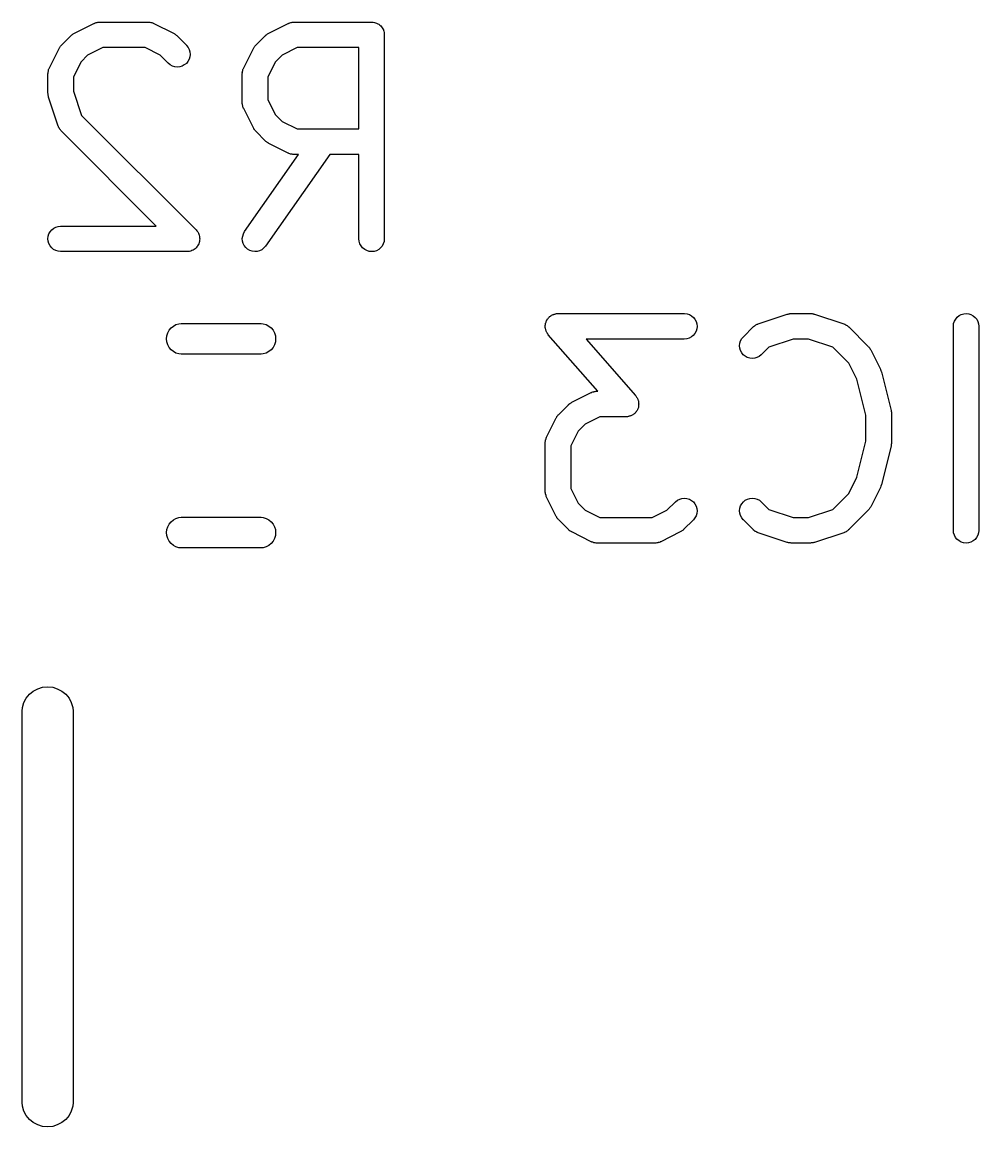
# Model space of a CAD drawing. Extents: x 129.3 to 161.9, y -126.2 to -63.9.
# Drawn here: x 132.88 to 136.631, y -84.871 to -80.538 of the extents above; entities that cross this region are included whole.
import ezdxf

# ---------------------------------------------------------------- set-up
doc = ezdxf.new("R2010")
doc.units = 0
doc.layers.add('BLACK', color=7, linetype='CONTINUOUS')

msp = doc.modelspace()

# ---------------------------------------------------------------- linework, layer by layer
at = {"layer": 'BLACK', "linetype": 'CONTINUOUS'}
for p, q in [((133.161, -80.5432), (133.162, -80.5429)), ((133.162, -80.5429), (133.163, -80.5424)), ((133.163, -80.5424), (133.165, -80.5417)), ((133.165, -80.5417), (133.168, -80.5407)), ((133.168, -80.5407), (133.171, -80.5395)), ((133.171, -80.5395), (133.173, -80.5393)), ((133.173, -80.5393), (133.174, -80.5389)), ((133.174, -80.5389), (133.177, -80.5385)), ((133.177, -80.5385), (133.181, -80.538)), ((133.181, -80.538), (133.182, -80.538)), ((133.182, -80.538), (133.184, -80.5379)), ((133.184, -80.5379), (133.374, -80.5379)), ((133.374, -80.5379), (133.375, -80.5379)), ((133.375, -80.5379), (133.376, -80.5381)), ((133.376, -80.5381), (133.378, -80.538)), ((133.378, -80.538), (133.381, -80.5386)), ((133.381, -80.5386), (133.385, -80.539)), ((133.385, -80.539), (133.386, -80.5394)), ((133.386, -80.5394), (133.388, -80.5397)), ((133.388, -80.5397), (133.391, -80.5409)), ((133.391, -80.5409), (133.394, -80.5419)), ((133.394, -80.5419), (133.395, -80.5427)), ((133.395, -80.5427), (133.397, -80.5432)), ((133.923, -80.5432), (133.924, -80.5429)), ((133.924, -80.5429), (133.925, -80.5424)), ((133.925, -80.5424), (133.927, -80.5417)), ((133.927, -80.5417), (133.93, -80.5407)), ((133.93, -80.5407), (133.933, -80.5395)), ((133.933, -80.5395), (133.935, -80.5393)), ((133.935, -80.5393), (133.936, -80.5389)), ((133.936, -80.5389), (133.939, -80.5385)), ((133.939, -80.5385), (133.943, -80.538)), ((133.943, -80.538), (133.944, -80.538)), ((133.944, -80.538), (133.946, -80.5379)), ((133.946, -80.5379), (134.25, -80.5379)), ((134.25, -80.5379), (134.251, -80.5379)), ((134.251, -80.5379), (134.251, -80.5379)), ((134.251, -80.5379), (134.251, -80.5379)), ((134.251, -80.5379), (134.251, -80.5379)), ((134.251, -80.5379), (134.256, -80.5384)), ((134.256, -80.5384), (134.261, -80.5389)), ((134.261, -80.5389), (134.261, -80.539)), ((134.261, -80.539), (134.261, -80.539)), ((134.261, -80.539), (134.265, -80.5404)), ((134.265, -80.5404), (134.27, -80.5418)), ((134.27, -80.5418), (134.27, -80.5419)), ((134.27, -80.5419), (134.27, -80.5419)), ((134.27, -80.5419), (134.274, -80.5442)), ((133.077, -80.5865), (133.079, -80.5854)), ((133.079, -80.5854), (133.08, -80.5841)), ((133.08, -80.5841), (133.083, -80.5828)), ((133.083, -80.5828), (133.085, -80.5813)), ((133.085, -80.5813), (133.161, -80.5432)), ((133.397, -80.5432), (133.473, -80.5813)), ((133.473, -80.5813), (133.473, -80.5816)), ((133.473, -80.5816), (133.476, -80.5831)), ((133.476, -80.5831), (133.478, -80.5844)), ((133.478, -80.5844), (133.48, -80.5858)), ((133.48, -80.5858), (133.482, -80.5869)), ((133.839, -80.5865), (133.841, -80.5854)), ((133.841, -80.5854), (133.842, -80.5841)), ((133.842, -80.5841), (133.845, -80.5828)), ((133.845, -80.5828), (133.847, -80.5813)), ((133.847, -80.5813), (133.923, -80.5432)), ((134.274, -80.5442), (134.278, -80.5465)), ((134.278, -80.5465), (134.279, -80.5466)), ((134.279, -80.5466), (134.279, -80.5466)), ((134.279, -80.5466), (134.282, -80.5496)), ((134.282, -80.5496), (134.286, -80.5527)), ((134.286, -80.5527), (134.286, -80.5528)), ((134.286, -80.5528), (134.286, -80.5529)), ((134.286, -80.5529), (134.289, -80.5565)), ((134.289, -80.5565), (134.292, -80.5602)), ((134.292, -80.5602), (134.292, -80.5604)), ((134.292, -80.5604), (134.292, -80.5605)), ((134.292, -80.5605), (134.294, -80.5647)), ((134.294, -80.5647), (134.297, -80.5688)), ((134.297, -80.5688), (134.297, -80.569)), ((134.297, -80.569), (134.297, -80.5692)), ((134.297, -80.5692), (134.298, -80.5736)), ((134.298, -80.5736), (134.3, -80.5782)), ((134.3, -80.5782), (134.3, -80.5784)), ((134.3, -80.5784), (134.3, -80.5785)), ((134.3, -80.5785), (134.3, -80.5832)), ((134.3, -80.5832), (134.3, -80.5879)), ((133.032, -80.6309), (133.034, -80.6287)), ((133.034, -80.6287), (133.072, -80.5906)), ((133.072, -80.5906), (133.073, -80.5902)), ((133.073, -80.5902), (133.075, -80.5884)), ((133.075, -80.5884), (133.077, -80.5865)), ((133.482, -80.5869), (133.484, -80.5889)), ((133.484, -80.5889), (133.486, -80.5906)), ((133.486, -80.5906), (133.524, -80.6287)), ((133.524, -80.6287), (133.524, -80.6292)), ((133.524, -80.6292), (133.531, -80.6369)), ((133.794, -80.6309), (133.796, -80.6287)), ((133.796, -80.6287), (133.834, -80.5906)), ((133.834, -80.5906), (133.835, -80.5902)), ((133.835, -80.5902), (133.837, -80.5884)), ((133.837, -80.5884), (133.839, -80.5865)), ((134.3, -80.5879), (134.3, -81.3879)), ((132.987, -80.7179), (133.025, -80.6417)), ((133.025, -80.6411), (133.027, -80.6388)), ((133.025, -80.6417), (133.025, -80.6411)), ((133.027, -80.6388), (133.028, -80.6363)), ((133.028, -80.6363), (133.029, -80.6347)), ((133.029, -80.6347), (133.03, -80.6329)), ((133.03, -80.6329), (133.032, -80.6309)), ((133.137, -80.6671), (133.111, -80.6937)), ((133.196, -80.6379), (133.137, -80.6671)), ((133.362, -80.6379), (133.196, -80.6379)), ((133.421, -80.6671), (133.362, -80.6379)), ((133.453, -80.6994), (133.421, -80.6671)), ((133.531, -80.6369), (133.535, -80.6455)), ((133.535, -80.6455), (133.538, -80.6549)), ((133.538, -80.6549), (133.539, -80.6646)), ((133.539, -80.6646), (133.538, -80.6743)), ((133.749, -80.7179), (133.787, -80.6417)), ((133.787, -80.6411), (133.789, -80.6388)), ((133.787, -80.6417), (133.787, -80.6411)), ((133.789, -80.6388), (133.79, -80.6363)), ((133.79, -80.6363), (133.791, -80.6347)), ((133.791, -80.6347), (133.792, -80.6329)), ((133.792, -80.6329), (133.794, -80.6309)), ((133.899, -80.6671), (133.873, -80.6937)), ((133.958, -80.6379), (133.899, -80.6671)), ((134.2, -80.6379), (133.958, -80.6379)), ((134.2, -80.957), (134.2, -80.6379)), ((133.111, -80.6937), (133.081, -80.7521)), ((133.461, -80.7056), (133.453, -80.6994)), ((133.469, -80.7103), (133.461, -80.7056)), ((133.479, -80.7131), (133.469, -80.7103)), ((133.488, -80.7141), (133.479, -80.7131)), ((133.498, -80.7132), (133.488, -80.7141)), ((133.507, -80.7104), (133.498, -80.7132)), ((133.516, -80.7058), (133.507, -80.7104)), ((133.524, -80.6997), (133.516, -80.7058)), ((133.53, -80.6922), (133.524, -80.6997)), ((133.535, -80.6836), (133.53, -80.6922)), ((133.538, -80.6743), (133.535, -80.6836)), ((133.873, -80.6937), (133.843, -80.7521)), ((132.981, -80.7396), (132.982, -80.7381)), ((132.981, -80.7403), (132.981, -80.7396)), ((132.981, -80.8165), (132.981, -80.7403)), ((132.982, -80.7333), (132.983, -80.7299)), ((132.982, -80.7367), (132.982, -80.7333)), ((132.982, -80.7381), (132.982, -80.7367)), ((132.983, -80.727), (132.984, -80.7238)), ((132.983, -80.7285), (132.983, -80.727)), ((132.983, -80.7299), (132.983, -80.7285)), ((132.984, -80.7238), (132.985, -80.7206)), ((132.985, -80.7206), (132.986, -80.7193)), ((132.986, -80.7193), (132.987, -80.7179)), ((133.081, -80.7521), (133.081, -80.8084)), ((133.743, -80.7367), (133.744, -80.7333)), ((133.744, -80.7381), (133.743, -80.7367)), ((133.743, -80.7396), (133.744, -80.7381)), ((133.743, -80.7403), (133.743, -80.7396)), ((133.743, -80.8546), (133.743, -80.7403)), ((133.744, -80.7299), (133.745, -80.7285)), ((133.744, -80.7333), (133.744, -80.7299)), ((133.745, -80.727), (133.746, -80.7238)), ((133.745, -80.7285), (133.745, -80.727)), ((133.746, -80.7238), (133.747, -80.7206)), ((133.747, -80.7206), (133.748, -80.7193)), ((133.748, -80.7193), (133.749, -80.7179)), ((133.843, -80.7521), (133.843, -80.8428)), ((132.982, -80.8193), (132.981, -80.8165)), ((132.982, -80.8221), (132.982, -80.8193)), ((132.982, -80.8241), (132.982, -80.8221)), ((132.982, -80.8262), (132.982, -80.8241)), ((132.983, -80.8289), (132.982, -80.8262)), ((132.984, -80.8316), (132.983, -80.8289)), ((132.984, -80.8323), (132.984, -80.8316)), ((133.022, -80.9466), (132.984, -80.8323)), ((133.081, -80.8084), (133.113, -80.9038)), ((133.843, -80.8428), (133.873, -80.9011)), ((133.743, -80.856), (133.743, -80.8546)), ((133.743, -80.8575), (133.743, -80.856)), ((133.744, -80.8609), (133.743, -80.8575)), ((133.744, -80.8643), (133.744, -80.8609)), ((133.745, -80.8657), (133.744, -80.8643)), ((133.745, -80.8671), (133.745, -80.8657)), ((133.746, -80.8703), (133.745, -80.8671)), ((133.747, -80.8736), (133.746, -80.8703)), ((133.748, -80.8749), (133.747, -80.8736)), ((133.748, -80.8763), (133.748, -80.8749)), ((133.749, -80.8769), (133.748, -80.8763)), ((133.787, -80.9531), (133.749, -80.8769)), ((133.113, -80.9038), (133.562, -81.3525)), ((133.873, -80.9011), (133.899, -80.9278)), ((133.899, -80.9278), (133.958, -80.957)), ((133.023, -80.9479), (133.022, -80.9466)), ((133.023, -80.9493), (133.023, -80.9479)), ((133.025, -80.9524), (133.023, -80.9493)), ((133.026, -80.9555), (133.025, -80.9524)), ((133.027, -80.9567), (133.026, -80.9555)), ((133.028, -80.958), (133.027, -80.9567)), ((133.03, -80.9607), (133.028, -80.958)), ((133.032, -80.9635), (133.03, -80.9607)), ((133.033, -80.9645), (133.032, -80.9635)), ((133.034, -80.9656), (133.033, -80.9645)), ((133.034, -80.9661), (133.034, -80.9656)), ((133.406, -81.3379), (133.034, -80.9661)), ((133.788, -80.9555), (133.787, -80.9531)), ((133.789, -80.958), (133.788, -80.9555)), ((133.791, -80.9596), (133.789, -80.958)), ((133.792, -80.9614), (133.791, -80.9596)), ((133.794, -80.9634), (133.792, -80.9614)), ((133.796, -80.9656), (133.794, -80.9634)), ((133.796, -80.9661), (133.796, -80.9656)), ((133.834, -81.0042), (133.796, -80.9661)), ((133.958, -80.957), (134.2, -80.957)), ((133.836, -81.006), (133.834, -81.0042)), ((133.838, -81.008), (133.836, -81.006)), ((133.84, -81.0091), (133.838, -81.008)), ((133.842, -81.0104), (133.84, -81.0091)), ((133.844, -81.0117), (133.842, -81.0104)), ((133.847, -81.0133), (133.844, -81.0117)), ((133.847, -81.0136), (133.847, -81.0133)), ((133.923, -81.0517), (133.847, -81.0136)), ((133.752, -81.3592), (133.964, -81.057)), ((134.086, -81.057), (133.834, -81.4166)), ((133.925, -81.0522), (133.923, -81.0517)), ((133.926, -81.0529), (133.925, -81.0522)), ((133.929, -81.0539), (133.926, -81.0529)), ((133.932, -81.0552), (133.929, -81.0539)), ((133.934, -81.0554), (133.932, -81.0552)), ((133.935, -81.0559), (133.934, -81.0554)), ((133.939, -81.0562), (133.935, -81.0559)), ((133.942, -81.0568), (133.939, -81.0562)), ((133.944, -81.0568), (133.942, -81.0568)), ((133.945, -81.0569), (133.944, -81.0568)), ((133.946, -81.057), (133.945, -81.0569)), ((133.964, -81.057), (133.946, -81.057)), ((134.2, -81.057), (134.086, -81.057)), ((134.2, -81.3879), (134.2, -81.057)), ((132.985, -81.3685), (132.99, -81.3599)), ((132.99, -81.3599), (132.996, -81.3524)), ((132.996, -81.3524), (133.004, -81.3463)), ((133.004, -81.3463), (133.012, -81.3417)), ((133.012, -81.3417), (133.022, -81.3389)), ((133.022, -81.3389), (133.031, -81.3379)), ((133.031, -81.3379), (133.406, -81.3379)), ((133.562, -81.3525), (133.562, -81.3529)), ((133.562, -81.3529), (133.562, -81.3529)), ((133.562, -81.3529), (133.562, -81.3529)), ((133.562, -81.3529), (133.563, -81.353)), ((133.563, -81.353), (133.565, -81.3567)), ((133.565, -81.3567), (133.569, -81.3605)), ((133.569, -81.3605), (133.569, -81.3606)), ((133.569, -81.3606), (133.569, -81.3607)), ((133.569, -81.3607), (133.571, -81.3651)), ((133.571, -81.3651), (133.573, -81.3692)), ((133.748, -81.3677), (133.752, -81.3592)), ((132.981, -81.3876), (132.982, -81.3778)), ((132.982, -81.3973), (132.981, -81.3876)), ((132.982, -81.3778), (132.985, -81.3685)), ((132.985, -81.4066), (132.982, -81.3973)), ((132.99, -81.4153), (132.985, -81.4066)), ((133.573, -81.4074), (133.57, -81.4116)), ((133.573, -81.3692), (133.573, -81.3693)), ((133.573, -81.3693), (133.573, -81.3693)), ((133.573, -81.3693), (133.574, -81.3741)), ((133.574, -81.4026), (133.573, -81.4073)), ((133.573, -81.4073), (133.573, -81.4074)), ((133.573, -81.4074), (133.573, -81.4074)), ((133.574, -81.3741), (133.576, -81.3785)), ((133.576, -81.3981), (133.574, -81.4026)), ((133.576, -81.3785), (133.576, -81.3786)), ((133.576, -81.3786), (133.576, -81.3787)), ((133.576, -81.3787), (133.576, -81.3836)), ((133.576, -81.3836), (133.577, -81.3883)), ((133.577, -81.3884), (133.576, -81.3932)), ((133.576, -81.3932), (133.576, -81.398)), ((133.576, -81.398), (133.576, -81.398)), ((133.576, -81.398), (133.576, -81.3981)), ((133.577, -81.3883), (133.577, -81.3883)), ((133.577, -81.3883), (133.577, -81.3884)), ((133.743, -81.3867), (133.745, -81.377)), ((133.744, -81.3964), (133.743, -81.3867)), ((133.747, -81.4058), (133.744, -81.3964)), ((133.745, -81.377), (133.748, -81.3677)), ((133.751, -81.4146), (133.747, -81.4058)), ((134.201, -81.3976), (134.2, -81.3879)), ((134.204, -81.407), (134.201, -81.3976)), ((134.209, -81.4156), (134.204, -81.407)), ((134.296, -81.4076), (134.292, -81.4162)), ((134.299, -81.3983), (134.296, -81.4076)), ((134.3, -81.3886), (134.299, -81.3983)), ((134.3, -81.3879), (134.3, -81.3886)), ((132.996, -81.4229), (132.99, -81.4153)), ((133.003, -81.4292), (132.996, -81.4229)), ((133.012, -81.4339), (133.003, -81.4292)), ((133.021, -81.4368), (133.012, -81.4339)), ((133.031, -81.4379), (133.021, -81.4368)), ((133.527, -81.4379), (133.031, -81.4379)), ((133.031, -81.4379), (133.031, -81.4379)), ((133.531, -81.4374), (133.527, -81.4379)), ((133.536, -81.437), (133.531, -81.4374)), ((133.541, -81.4356), (133.536, -81.437)), ((133.536, -81.437), (133.536, -81.437)), ((133.536, -81.437), (133.536, -81.437)), ((133.546, -81.4342), (133.541, -81.4356)), ((133.55, -81.4319), (133.546, -81.4341)), ((133.546, -81.4341), (133.546, -81.4342)), ((133.546, -81.4342), (133.546, -81.4342)), ((133.554, -81.4296), (133.55, -81.4319)), ((133.558, -81.4266), (133.554, -81.4295)), ((133.554, -81.4295), (133.554, -81.4296)), ((133.554, -81.4296), (133.554, -81.4296)), ((133.562, -81.4235), (133.558, -81.4266)), ((133.565, -81.4197), (133.562, -81.4234)), ((133.562, -81.4234), (133.562, -81.4234)), ((133.562, -81.4234), (133.562, -81.4235)), ((133.568, -81.416), (133.565, -81.4197)), ((133.57, -81.4116), (133.568, -81.4159)), ((133.568, -81.4159), (133.568, -81.4159)), ((133.568, -81.4159), (133.568, -81.416)), ((133.757, -81.4223), (133.751, -81.4146)), ((133.764, -81.4287), (133.757, -81.4223)), ((133.773, -81.4335), (133.764, -81.4287)), ((133.782, -81.4366), (133.773, -81.4335)), ((133.792, -81.4379), (133.782, -81.4366)), ((133.802, -81.4372), (133.792, -81.4379)), ((133.811, -81.4347), (133.802, -81.4372)), ((133.82, -81.4304), (133.811, -81.4347)), ((133.827, -81.4245), (133.82, -81.4304)), ((133.834, -81.4171), (133.827, -81.4245)), ((133.834, -81.4166), (133.834, -81.4171)), ((134.215, -81.4231), (134.209, -81.4156)), ((134.223, -81.4294), (134.215, -81.4231)), ((134.231, -81.434), (134.223, -81.4294)), ((134.24, -81.4369), (134.231, -81.434)), ((134.25, -81.4379), (134.24, -81.4369)), ((134.26, -81.437), (134.25, -81.4379)), ((134.269, -81.4343), (134.26, -81.437)), ((134.278, -81.4297), (134.269, -81.4343)), ((134.285, -81.4236), (134.278, -81.4297)), ((134.292, -81.4162), (134.285, -81.4236)), ((134.934, -81.7145), (134.935, -81.7115)), ((134.935, -81.7115), (134.936, -81.71)), ((134.936, -81.7083), (134.938, -81.7057)), ((134.936, -81.71), (134.936, -81.7083)), ((134.938, -81.7057), (134.939, -81.7029)), ((134.939, -81.7029), (134.941, -81.7016)), ((134.941, -81.7016), (134.942, -81.7001)), ((134.942, -81.7001), (134.944, -81.6978)), ((134.944, -81.6978), (134.946, -81.6954)), ((134.946, -81.6954), (134.947, -81.6943)), ((134.947, -81.6943), (134.948, -81.693)), ((134.948, -81.693), (134.951, -81.6912)), ((134.951, -81.6912), (134.953, -81.6893)), ((134.953, -81.6893), (134.955, -81.6884)), ((134.955, -81.6884), (134.956, -81.6874)), ((134.956, -81.6874), (134.959, -81.6861)), ((134.959, -81.6861), (134.962, -81.6847)), ((134.962, -81.6847), (134.964, -81.6842)), ((134.964, -81.6842), (134.965, -81.6835)), ((134.965, -81.6835), (134.968, -81.6828)), ((134.968, -81.6828), (134.971, -81.6819)), ((134.971, -81.6819), (134.973, -81.6817)), ((134.973, -81.6817), (134.975, -81.6813)), ((134.975, -81.6813), (134.978, -81.6812)), ((134.978, -81.6812), (134.981, -81.6809)), ((134.981, -81.6809), (135.476, -81.6809)), ((135.476, -81.6809), (135.477, -81.6809)), ((135.477, -81.6809), (135.487, -81.682)), ((135.487, -81.682), (135.496, -81.6849)), ((135.496, -81.6849), (135.504, -81.6896)), ((135.504, -81.6896), (135.512, -81.6959)), ((135.512, -81.6959), (135.518, -81.7035)), ((135.518, -81.7035), (135.523, -81.7122)), ((135.523, -81.7122), (135.525, -81.7215)), ((135.765, -81.7216), (135.879, -81.6835)), ((135.879, -81.6835), (135.88, -81.6833)), ((135.88, -81.6833), (135.883, -81.6827)), ((135.883, -81.6827), (135.886, -81.6819)), ((135.886, -81.6819), (135.888, -81.6817)), ((135.888, -81.6817), (135.89, -81.6812)), ((135.89, -81.6812), (135.892, -81.6812)), ((135.892, -81.6812), (135.895, -81.6809)), ((135.895, -81.6809), (135.971, -81.6809)), ((135.971, -81.6809), (135.972, -81.6809)), ((135.972, -81.6809), (135.975, -81.6812)), ((135.975, -81.6812), (135.978, -81.6813)), ((135.978, -81.6813), (135.98, -81.6818)), ((135.98, -81.6818), (135.982, -81.682)), ((135.982, -81.682), (135.984, -81.6828)), ((135.984, -81.6828), (135.987, -81.6835)), ((135.987, -81.6835), (136.102, -81.7216)), ((136.532, -81.7205), (136.535, -81.7112)), ((136.535, -81.7112), (136.54, -81.7027)), ((136.54, -81.7027), (136.546, -81.6952)), ((136.546, -81.6952), (136.554, -81.6891)), ((136.554, -81.6891), (136.562, -81.6845)), ((136.562, -81.6845), (136.572, -81.6818)), ((136.572, -81.6818), (136.581, -81.6809)), ((136.581, -81.6809), (136.591, -81.6819)), ((136.591, -81.6819), (136.6, -81.6848)), ((136.6, -81.6848), (136.609, -81.6895)), ((136.609, -81.6895), (136.616, -81.6957)), ((136.616, -81.6957), (136.623, -81.7032)), ((136.623, -81.7032), (136.627, -81.7118)), ((136.627, -81.7118), (136.63, -81.7212)), ((133.451, -81.7569), (133.456, -81.7465)), ((133.456, -81.7465), (133.464, -81.7374)), ((133.464, -81.7374), (133.473, -81.7299)), ((133.473, -81.7299), (133.483, -81.7243)), ((133.483, -81.7243), (133.495, -81.7209)), ((133.495, -81.7209), (133.503, -81.72)), ((133.503, -81.72), (133.817, -81.72)), ((133.817, -81.72), (133.825, -81.7209)), ((133.825, -81.7209), (133.837, -81.7243)), ((133.837, -81.7243), (133.847, -81.7299)), ((133.847, -81.7299), (133.856, -81.7374)), ((133.856, -81.7374), (133.864, -81.7465)), ((133.864, -81.7465), (133.869, -81.7569)), ((134.931, -81.7271), (134.932, -81.724)), ((134.931, -81.7288), (134.931, -81.7271)), ((134.931, -81.7306), (134.931, -81.7288)), ((134.931, -81.7337), (134.931, -81.7306)), ((134.931, -81.7368), (134.931, -81.7337)), ((134.932, -81.7385), (134.931, -81.7368)), ((134.932, -81.7192), (134.933, -81.7174)), ((134.932, -81.7208), (134.932, -81.7192)), ((134.932, -81.724), (134.932, -81.7208)), ((134.932, -81.7403), (134.932, -81.7385)), ((134.933, -81.7433), (134.932, -81.7403)), ((134.933, -81.7174), (134.934, -81.7145)), ((134.933, -81.7463), (134.933, -81.7433)), ((134.934, -81.748), (134.933, -81.7463)), ((134.935, -81.7496), (134.934, -81.748)), ((134.936, -81.7524), (134.935, -81.7496)), ((134.937, -81.7553), (134.936, -81.7524)), ((134.938, -81.7567), (134.937, -81.7553)), ((135.522, -81.7503), (135.518, -81.7589)), ((135.525, -81.741), (135.522, -81.7503)), ((135.525, -81.7215), (135.526, -81.7313)), ((135.526, -81.7313), (135.525, -81.741)), ((135.708, -81.7717), (135.746, -81.7336)), ((135.746, -81.7332), (135.747, -81.7322)), ((135.746, -81.7336), (135.746, -81.7332)), ((135.747, -81.7322), (135.748, -81.7312)), ((135.748, -81.7312), (135.751, -81.7292)), ((135.751, -81.7292), (135.754, -81.7271)), ((135.754, -81.7271), (135.755, -81.7264)), ((135.755, -81.7264), (135.756, -81.7255)), ((135.756, -81.7255), (135.759, -81.7241)), ((135.759, -81.7241), (135.762, -81.7226)), ((135.762, -81.7226), (135.764, -81.7222)), ((135.764, -81.7222), (135.765, -81.7216)), ((136.102, -81.7216), (136.102, -81.7218)), ((136.102, -81.7218), (136.104, -81.7224)), ((136.104, -81.7224), (136.105, -81.7228)), ((136.105, -81.7228), (136.108, -81.7245)), ((136.108, -81.7245), (136.111, -81.7259)), ((136.111, -81.7259), (136.112, -81.7268)), ((136.112, -81.7268), (136.114, -81.7274)), ((136.114, -81.7274), (136.116, -81.7296)), ((136.116, -81.7296), (136.119, -81.7316)), ((136.119, -81.7316), (136.12, -81.7327)), ((136.12, -81.7327), (136.121, -81.7336)), ((136.121, -81.7336), (136.197, -81.8098)), ((136.531, -81.7302), (136.532, -81.7205)), ((136.531, -81.7309), (136.531, -81.7302)), ((136.531, -82.5309), (136.531, -81.7309)), ((136.63, -81.7212), (136.631, -81.7309)), ((136.631, -81.7309), (136.631, -82.5309)), ((133.446, -81.78), (133.447, -81.7682)), ((133.447, -81.7918), (133.446, -81.78)), ((133.447, -81.7682), (133.451, -81.7569)), ((133.451, -81.8031), (133.447, -81.7918)), ((133.869, -81.7569), (133.873, -81.7682)), ((133.873, -81.7918), (133.869, -81.8031)), ((133.873, -81.7682), (133.874, -81.78)), ((133.874, -81.78), (133.873, -81.7918)), ((134.939, -81.7583), (134.938, -81.7567)), ((134.941, -81.7607), (134.939, -81.7583)), ((134.943, -81.7633), (134.941, -81.7607)), ((134.943, -81.7638), (134.943, -81.7633)), ((135.137, -81.9857), (134.943, -81.7638)), ((135.476, -81.7809), (135.091, -81.7809)), ((135.091, -81.7809), (135.285, -82.0027)), ((135.486, -81.78), (135.476, -81.7809)), ((135.495, -81.7771), (135.486, -81.78)), ((135.504, -81.7725), (135.495, -81.7771)), ((135.511, -81.7664), (135.504, -81.7725)), ((135.518, -81.7589), (135.511, -81.7664)), ((135.693, -81.8069), (135.694, -81.7972)), ((135.694, -81.7972), (135.697, -81.7879)), ((135.697, -81.7879), (135.701, -81.7793)), ((135.701, -81.7793), (135.708, -81.7717)), ((135.903, -81.7809), (135.808, -81.8127)), ((135.963, -81.7809), (135.903, -81.7809)), ((136.059, -81.8127), (135.963, -81.7809)), ((133.456, -81.8135), (133.451, -81.8031)), ((133.464, -81.8226), (133.456, -81.8135)), ((133.473, -81.8301), (133.464, -81.8226)), ((133.483, -81.8357), (133.473, -81.8301)), ((133.495, -81.8391), (133.483, -81.8357)), ((133.503, -81.84), (133.495, -81.8391)), ((133.817, -81.84), (133.503, -81.84)), ((133.825, -81.8391), (133.817, -81.84)), ((133.837, -81.8357), (133.825, -81.8391)), ((133.847, -81.8301), (133.837, -81.8357)), ((133.856, -81.8226), (133.847, -81.8301)), ((133.864, -81.8135), (133.856, -81.8226)), ((133.869, -81.8031), (133.864, -81.8135)), ((135.694, -81.8166), (135.693, -81.8069)), ((135.697, -81.826), (135.694, -81.8166)), ((135.701, -81.8346), (135.697, -81.826)), ((135.707, -81.8422), (135.701, -81.8346)), ((135.715, -81.8484), (135.707, -81.8422)), ((135.808, -81.8127), (135.778, -81.8424)), ((135.778, -81.8424), (135.778, -81.8429)), ((136.121, -81.8748), (136.059, -81.8127)), ((136.197, -81.8098), (136.198, -81.8103)), ((136.198, -81.8103), (136.199, -81.8125)), ((136.199, -81.8125), (136.201, -81.8146)), ((136.201, -81.8146), (136.203, -81.8163)), ((136.203, -81.8163), (136.204, -81.818)), ((136.204, -81.818), (136.205, -81.8205)), ((136.205, -81.8205), (136.207, -81.8228)), ((136.207, -81.8228), (136.245, -81.899)), ((135.723, -81.8531), (135.715, -81.8484)), ((135.733, -81.856), (135.723, -81.8531)), ((135.742, -81.8571), (135.733, -81.856)), ((135.752, -81.8562), (135.742, -81.8571)), ((135.761, -81.8535), (135.752, -81.8562)), ((135.77, -81.849), (135.761, -81.8535)), ((135.778, -81.8429), (135.77, -81.849)), ((136.153, -81.9388), (136.121, -81.8748)), ((136.245, -81.899), (136.245, -81.8996)), ((136.245, -81.8996), (136.245, -81.8999)), ((136.245, -81.8999), (136.245, -81.9001)), ((136.245, -81.9001), (136.247, -81.9045)), ((136.247, -81.9045), (136.248, -81.9088)), ((136.248, -81.9088), (136.248, -81.909)), ((136.248, -81.909), (136.249, -81.9093)), ((136.249, -81.9093), (136.287, -82.0616)), ((136.188, -82.0799), (136.153, -81.9388)), ((135.035, -82.029), (135.111, -81.9909)), ((135.111, -81.9909), (135.112, -81.9906)), ((135.112, -81.9906), (135.113, -81.9901)), ((135.113, -81.9901), (135.114, -81.9894)), ((135.114, -81.9894), (135.118, -81.9884)), ((135.118, -81.9884), (135.121, -81.9873)), ((135.121, -81.9873), (135.122, -81.987)), ((135.122, -81.987), (135.124, -81.9866)), ((135.124, -81.9866), (135.127, -81.9863)), ((135.127, -81.9863), (135.13, -81.9858)), ((135.13, -81.9858), (135.132, -81.9858)), ((135.132, -81.9858), (135.133, -81.9857)), ((135.133, -81.9857), (135.137, -81.9857)), ((135.285, -82.0027), (135.286, -82.0033)), ((135.286, -82.0033), (135.287, -82.0058)), ((135.287, -82.0058), (135.289, -82.0083)), ((135.289, -82.0083), (135.29, -82.0098)), ((135.29, -82.0098), (135.291, -82.0113)), ((135.291, -82.0113), (135.293, -82.0142)), ((135.293, -82.0142), (135.294, -82.0169)), ((134.984, -82.0765), (135.022, -82.0384)), ((135.022, -82.0379), (135.024, -82.0362)), ((135.022, -82.0384), (135.022, -82.0379)), ((135.024, -82.0362), (135.027, -82.0342)), ((135.027, -82.0342), (135.028, -82.0331)), ((135.028, -82.0331), (135.03, -82.0318)), ((135.03, -82.0318), (135.032, -82.0305)), ((135.032, -82.0305), (135.035, -82.029)), ((135.292, -82.0582), (135.291, -82.0609)), ((135.293, -82.0566), (135.292, -82.0582)), ((135.294, -82.055), (135.293, -82.0566)), ((135.294, -82.0169), (135.294, -82.0186)), ((135.294, -82.0186), (135.295, -82.0202)), ((135.295, -82.052), (135.294, -82.055)), ((135.295, -82.0202), (135.296, -82.0233)), ((135.296, -82.0491), (135.295, -82.052)), ((135.296, -82.0233), (135.297, -82.0263)), ((135.297, -82.0457), (135.296, -82.0474)), ((135.296, -82.0474), (135.296, -82.0491)), ((135.297, -82.0263), (135.297, -82.028)), ((135.297, -82.028), (135.297, -82.0298)), ((135.297, -82.0298), (135.297, -82.0329)), ((135.297, -82.0329), (135.298, -82.036)), ((135.298, -82.036), (135.297, -82.0378)), ((135.297, -82.0378), (135.297, -82.0395)), ((135.297, -82.0395), (135.297, -82.0426)), ((135.297, -82.0426), (135.297, -82.0457)), ((134.936, -82.1657), (134.974, -82.0895)), ((134.974, -82.0895), (134.975, -82.0889)), ((134.975, -82.0889), (134.976, -82.0865)), ((134.976, -82.0865), (134.977, -82.084)), ((134.977, -82.084), (134.979, -82.0824)), ((134.979, -82.0824), (134.98, -82.0807)), ((134.98, -82.0807), (134.982, -82.0787)), ((134.982, -82.0787), (134.984, -82.0765)), ((135.145, -82.0857), (135.087, -82.1149)), ((135.248, -82.0857), (135.145, -82.0857)), ((135.251, -82.0854), (135.248, -82.0857)), ((135.254, -82.0853), (135.251, -82.0854)), ((135.256, -82.0849), (135.254, -82.0853)), ((135.257, -82.0847), (135.256, -82.0849)), ((135.26, -82.0838), (135.257, -82.0847)), ((135.263, -82.0831), (135.26, -82.0838)), ((135.265, -82.0824), (135.263, -82.0831)), ((135.267, -82.0819), (135.265, -82.0824)), ((135.269, -82.0804), (135.267, -82.0819)), ((135.272, -82.0791), (135.269, -82.0804)), ((135.274, -82.0781), (135.272, -82.0791)), ((135.275, -82.0773), (135.274, -82.0781)), ((135.278, -82.0753), (135.275, -82.0773)), ((135.28, -82.0735), (135.278, -82.0753)), ((135.281, -82.0723), (135.28, -82.0735)), ((135.283, -82.0711), (135.281, -82.0723)), ((135.285, -82.0687), (135.283, -82.0711)), ((135.287, -82.0665), (135.285, -82.0687)), ((135.288, -82.065), (135.287, -82.0665)), ((135.289, -82.0636), (135.288, -82.065)), ((135.291, -82.0609), (135.289, -82.0636)), ((136.188, -82.1819), (136.188, -82.0799)), ((136.287, -82.0616), (136.287, -82.0623)), ((136.287, -82.0623), (136.287, -82.0632)), ((136.287, -82.0632), (136.287, -82.064)), ((136.287, -82.064), (136.288, -82.068)), ((136.288, -82.068), (136.288, -82.072)), ((136.288, -82.072), (136.288, -82.0729)), ((136.288, -82.0729), (136.288, -82.0738)), ((136.288, -82.0738), (136.288, -82.188)), ((135.06, -82.1415), (135.031, -82.1998)), ((135.087, -82.1149), (135.06, -82.1415)), ((134.931, -82.1844), (134.932, -82.181)), ((134.931, -82.1859), (134.931, -82.1844)), ((134.931, -82.1873), (134.931, -82.1859)), ((134.931, -82.188), (134.931, -82.1873)), ((134.931, -82.3785), (134.931, -82.188)), ((134.932, -82.1762), (134.933, -82.1748)), ((134.932, -82.1777), (134.932, -82.1762)), ((134.932, -82.181), (134.932, -82.1777)), ((134.933, -82.1748), (134.934, -82.1716)), ((134.934, -82.1716), (134.935, -82.1683)), ((134.935, -82.1683), (134.936, -82.1671)), ((134.936, -82.1671), (134.936, -82.1657)), ((136.153, -82.323), (136.188, -82.1819)), ((136.288, -82.188), (136.288, -82.1887)), ((136.288, -82.1887), (136.288, -82.1896)), ((135.031, -82.1998), (135.031, -82.3667)), ((136.287, -82.2002), (136.249, -82.3526)), ((136.288, -82.1905), (136.287, -82.1945)), ((136.287, -82.1945), (136.287, -82.1984)), ((136.287, -82.1984), (136.287, -82.1993)), ((136.287, -82.1993), (136.287, -82.2002)), ((136.288, -82.1896), (136.288, -82.1905)), ((136.121, -82.387), (136.153, -82.323)), ((136.247, -82.3581), (136.245, -82.3624)), ((136.245, -82.3624), (136.245, -82.3626)), ((136.245, -82.3626), (136.245, -82.3628)), ((136.248, -82.3537), (136.247, -82.3581)), ((136.249, -82.3526), (136.248, -82.3532)), ((136.248, -82.3532), (136.248, -82.3534)), ((136.248, -82.3534), (136.248, -82.3537)), ((134.931, -82.38), (134.931, -82.3785)), ((134.931, -82.3815), (134.931, -82.38)), ((134.932, -82.3848), (134.931, -82.3815)), ((134.932, -82.3882), (134.932, -82.3848)), ((134.932, -82.3896), (134.932, -82.3882)), ((134.933, -82.3911), (134.932, -82.3896)), ((134.934, -82.3943), (134.933, -82.3911)), ((134.935, -82.3976), (134.934, -82.3943)), ((134.935, -82.3989), (134.935, -82.3976)), ((134.936, -82.4003), (134.935, -82.3989)), ((134.936, -82.4009), (134.936, -82.4003)), ((134.974, -82.4771), (134.936, -82.4009)), ((135.031, -82.3667), (135.06, -82.4251)), ((135.458, -82.4083), (135.467, -82.4056)), ((135.467, -82.4056), (135.477, -82.4047)), ((135.477, -82.4047), (135.486, -82.4058)), ((135.486, -82.4058), (135.496, -82.4087)), ((135.724, -82.4084), (135.733, -82.4056)), ((135.733, -82.4056), (135.743, -82.4047)), ((135.743, -82.4047), (135.753, -82.4057)), ((135.753, -82.4057), (135.762, -82.4086)), ((136.059, -82.4491), (136.121, -82.387)), ((136.245, -82.3628), (136.207, -82.439)), ((135.06, -82.4251), (135.087, -82.4517)), ((135.408, -82.4517), (135.441, -82.4194)), ((135.441, -82.4189), (135.449, -82.4128)), ((135.441, -82.4194), (135.441, -82.4189)), ((135.449, -82.4128), (135.458, -82.4083)), ((135.496, -82.4087), (135.504, -82.4134)), ((135.504, -82.4134), (135.512, -82.4196)), ((135.512, -82.4196), (135.518, -82.4272)), ((135.518, -82.4272), (135.522, -82.4358)), ((135.522, -82.4358), (135.525, -82.4452)), ((135.525, -82.4452), (135.526, -82.4549)), ((135.693, -82.4542), (135.694, -82.4445)), ((135.694, -82.4445), (135.697, -82.4352)), ((135.697, -82.4352), (135.702, -82.4266)), ((135.702, -82.4266), (135.708, -82.4191)), ((135.708, -82.4191), (135.715, -82.413)), ((135.715, -82.413), (135.724, -82.4084)), ((135.762, -82.4086), (135.771, -82.4132)), ((135.771, -82.4132), (135.778, -82.4194)), ((135.778, -82.4194), (135.808, -82.4491)), ((135.808, -82.4491), (135.903, -82.4809)), ((135.963, -82.4809), (136.059, -82.4491)), ((136.201, -82.4478), (136.199, -82.4498)), ((136.202, -82.446), (136.201, -82.4478)), ((136.203, -82.4444), (136.202, -82.446)), ((136.205, -82.442), (136.203, -82.4444)), ((136.206, -82.4396), (136.205, -82.442)), ((136.207, -82.439), (136.206, -82.4396)), ((133.464, -82.4974), (133.473, -82.4899)), ((133.473, -82.4899), (133.483, -82.4843)), ((133.483, -82.4843), (133.495, -82.4809)), ((133.495, -82.4809), (133.503, -82.48)), ((133.503, -82.48), (133.817, -82.48)), ((133.817, -82.48), (133.825, -82.4809)), ((133.825, -82.4809), (133.837, -82.4843)), ((133.837, -82.4843), (133.847, -82.4899)), ((133.847, -82.4899), (133.856, -82.4974)), ((134.976, -82.4795), (134.974, -82.4771)), ((134.977, -82.4819), (134.976, -82.4795)), ((134.978, -82.4836), (134.977, -82.4819)), ((134.98, -82.4853), (134.978, -82.4836)), ((134.981, -82.4874), (134.98, -82.4853)), ((134.983, -82.4896), (134.981, -82.4874)), ((134.984, -82.4901), (134.983, -82.4896)), ((135.022, -82.5282), (134.984, -82.4901)), ((135.087, -82.4517), (135.145, -82.4809)), ((135.145, -82.4809), (135.35, -82.4809)), ((135.35, -82.4809), (135.408, -82.4517)), ((135.512, -82.4901), (135.473, -82.5282)), ((135.518, -82.4825), (135.512, -82.4901)), ((135.522, -82.4739), (135.518, -82.4825)), ((135.525, -82.4646), (135.522, -82.4739)), ((135.526, -82.4549), (135.525, -82.4646)), ((135.694, -82.4639), (135.693, -82.4542)), ((135.696, -82.4733), (135.694, -82.4639)), ((135.701, -82.4819), (135.696, -82.4733)), ((135.707, -82.4896), (135.701, -82.4819)), ((135.708, -82.4901), (135.707, -82.4896)), ((135.746, -82.5282), (135.708, -82.4901)), ((135.903, -82.4809), (135.963, -82.4809)), ((136.197, -82.452), (136.121, -82.5282)), ((136.199, -82.4498), (136.197, -82.452)), ((133.446, -82.54), (133.447, -82.5282)), ((133.447, -82.5282), (133.451, -82.5169)), ((133.451, -82.5169), (133.456, -82.5065)), ((133.456, -82.5065), (133.464, -82.4974)), ((133.856, -82.4974), (133.864, -82.5065)), ((133.864, -82.5065), (133.869, -82.5169)), ((133.869, -82.5169), (133.873, -82.5282)), ((133.873, -82.5282), (133.874, -82.54)), ((135.024, -82.5299), (135.022, -82.5282)), ((135.026, -82.5319), (135.024, -82.5299)), ((135.028, -82.533), (135.026, -82.5319)), ((135.029, -82.5344), (135.028, -82.533)), ((135.032, -82.5357), (135.029, -82.5344)), ((135.034, -82.5372), (135.032, -82.5357)), ((135.463, -82.536), (135.46, -82.5375)), ((135.465, -82.5347), (135.463, -82.536)), ((135.467, -82.5334), (135.465, -82.5347)), ((135.469, -82.5323), (135.467, -82.5334)), ((135.471, -82.5304), (135.469, -82.5323)), ((135.473, -82.5287), (135.471, -82.5304)), ((135.473, -82.5282), (135.473, -82.5287)), ((135.747, -82.5291), (135.746, -82.5282)), ((135.748, -82.5302), (135.747, -82.5291)), ((135.75, -82.5322), (135.748, -82.5302)), ((135.753, -82.5344), (135.75, -82.5322)), ((135.754, -82.5351), (135.753, -82.5344)), ((135.756, -82.5359), (135.754, -82.5351)), ((135.759, -82.5374), (135.756, -82.5359)), ((136.112, -82.5354), (136.11, -82.5363)), ((136.113, -82.5347), (136.112, -82.5354)), ((136.116, -82.5326), (136.113, -82.5347)), ((136.118, -82.5306), (136.116, -82.5326)), ((136.119, -82.5296), (136.118, -82.5306)), ((136.121, -82.5287), (136.119, -82.5296)), ((136.121, -82.5282), (136.121, -82.5287)), ((136.532, -82.5406), (136.531, -82.5309)), ((136.631, -82.5316), (136.63, -82.5413)), ((136.631, -82.5309), (136.631, -82.5316)), ((133.447, -82.5518), (133.446, -82.54)), ((133.451, -82.5631), (133.447, -82.5518)), ((133.456, -82.5735), (133.451, -82.5631)), ((133.464, -82.5826), (133.456, -82.5735)), ((133.864, -82.5735), (133.856, -82.5826)), ((133.869, -82.5631), (133.864, -82.5735)), ((133.873, -82.5518), (133.869, -82.5631)), ((133.874, -82.54), (133.873, -82.5518)), ((135.035, -82.5375), (135.034, -82.5372)), ((135.111, -82.5756), (135.035, -82.5375)), ((135.112, -82.5762), (135.111, -82.5756)), ((135.114, -82.5769), (135.112, -82.5762)), ((135.117, -82.5779), (135.114, -82.5769)), ((135.12, -82.5791), (135.117, -82.5779)), ((135.122, -82.5794), (135.12, -82.5791)), ((135.374, -82.5793), (135.373, -82.5795)), ((135.378, -82.5781), (135.374, -82.5793)), ((135.381, -82.5771), (135.378, -82.5781)), ((135.382, -82.5764), (135.381, -82.5771)), ((135.384, -82.5759), (135.382, -82.5764)), ((135.46, -82.5375), (135.384, -82.5756)), ((135.384, -82.5756), (135.384, -82.5759)), ((135.762, -82.539), (135.759, -82.5374)), ((135.763, -82.5394), (135.762, -82.539)), ((135.764, -82.54), (135.763, -82.5394)), ((135.765, -82.5402), (135.764, -82.54)), ((135.879, -82.5783), (135.765, -82.5402)), ((135.882, -82.579), (135.879, -82.5783)), ((135.885, -82.5798), (135.882, -82.579)), ((135.984, -82.5791), (135.981, -82.58)), ((135.987, -82.5786), (135.984, -82.5791)), ((136.102, -82.5402), (135.987, -82.5783)), ((135.987, -82.5783), (135.987, -82.5786)), ((136.103, -82.5396), (136.102, -82.5402)), ((136.104, -82.5392), (136.103, -82.5396)), ((136.107, -82.5377), (136.104, -82.5392)), ((136.11, -82.5363), (136.107, -82.5377)), ((136.535, -82.55), (136.532, -82.5406)), ((136.539, -82.5586), (136.535, -82.55)), ((136.545, -82.5661), (136.539, -82.5586)), ((136.553, -82.5724), (136.545, -82.5661)), ((136.562, -82.577), (136.553, -82.5724)), ((136.571, -82.5799), (136.562, -82.577)), ((136.6, -82.5773), (136.59, -82.58)), ((136.608, -82.5727), (136.6, -82.5773)), ((136.616, -82.5666), (136.608, -82.5727)), ((136.622, -82.5592), (136.616, -82.5666)), ((136.627, -82.5506), (136.622, -82.5592)), ((136.63, -82.5413), (136.627, -82.5506)), ((133.473, -82.5901), (133.464, -82.5826)), ((133.483, -82.5957), (133.473, -82.5901)), ((133.495, -82.5991), (133.483, -82.5957)), ((133.503, -82.6), (133.495, -82.5991)), ((133.817, -82.6), (133.503, -82.6)), ((133.825, -82.5991), (133.817, -82.6)), ((133.837, -82.5957), (133.825, -82.5991)), ((133.847, -82.5901), (133.837, -82.5957)), ((133.856, -82.5826), (133.847, -82.5901)), ((135.123, -82.5798), (135.122, -82.5794)), ((135.126, -82.5802), (135.123, -82.5798)), ((135.13, -82.5808), (135.126, -82.5802)), ((135.131, -82.5807), (135.13, -82.5808)), ((135.133, -82.5809), (135.131, -82.5807)), ((135.362, -82.5809), (135.133, -82.5809)), ((135.133, -82.5809), (135.133, -82.5809)), ((135.363, -82.5808), (135.362, -82.5809)), ((135.365, -82.5808), (135.363, -82.5808)), ((135.368, -82.5803), (135.365, -82.5808)), ((135.372, -82.58), (135.368, -82.5803)), ((135.373, -82.5795), (135.372, -82.58)), ((135.887, -82.58), (135.885, -82.5798)), ((135.889, -82.5805), (135.887, -82.58)), ((135.892, -82.5806), (135.889, -82.5805)), ((135.895, -82.5809), (135.892, -82.5806)), ((135.971, -82.5809), (135.895, -82.5809)), ((135.895, -82.5809), (135.895, -82.5809)), ((135.974, -82.5806), (135.971, -82.5809)), ((135.977, -82.5806), (135.974, -82.5806)), ((135.979, -82.5802), (135.977, -82.5806)), ((135.981, -82.58), (135.979, -82.5802)), ((136.581, -82.5809), (136.571, -82.5799)), ((136.59, -82.58), (136.581, -82.5809)), ((132.896, -83.1892), (132.909, -83.1739)), ((132.909, -83.1739), (132.924, -83.1615)), ((132.924, -83.1615), (132.942, -83.1522)), ((132.942, -83.1522), (132.96, -83.1464)), ((132.96, -83.1464), (132.98, -83.1445)), ((132.98, -83.1445), (133, -83.1464)), ((133, -83.1464), (133.018, -83.1522)), ((133.018, -83.1522), (133.036, -83.1615)), ((133.036, -83.1615), (133.051, -83.1739)), ((133.051, -83.1739), (133.064, -83.1892)), ((132.88, -83.2401), (132.881, -83.2254)), ((132.881, -83.2254), (132.887, -83.2065)), ((132.887, -83.2065), (132.896, -83.1892)), ((133.064, -83.1892), (133.073, -83.2065)), ((133.073, -83.2065), (133.079, -83.2254)), ((133.079, -83.2254), (133.08, -83.2401)), ((132.88, -84.7749), (132.88, -83.2401)), ((133.08, -83.2401), (133.08, -84.7749)), ((132.881, -84.7896), (132.88, -84.7749)), ((133.08, -84.7749), (133.079, -84.7896)), ((132.887, -84.8085), (132.881, -84.7896)), ((132.896, -84.8258), (132.887, -84.8085)), ((132.909, -84.8411), (132.896, -84.8258)), ((133.064, -84.8258), (133.051, -84.8411)), ((133.073, -84.8085), (133.064, -84.8258)), ((133.079, -84.7896), (133.073, -84.8085)), ((132.924, -84.8535), (132.909, -84.8411)), ((132.942, -84.8628), (132.924, -84.8535)), ((132.96, -84.8686), (132.942, -84.8628)), ((132.98, -84.8705), (132.96, -84.8686)), ((133, -84.8686), (132.98, -84.8705)), ((133.018, -84.8628), (133, -84.8686)), ((133.036, -84.8535), (133.018, -84.8628)), ((133.051, -84.8411), (133.036, -84.8535))]:
    msp.add_line(p, q, dxfattribs=at)

doc.saveas('drawing.dxf')
